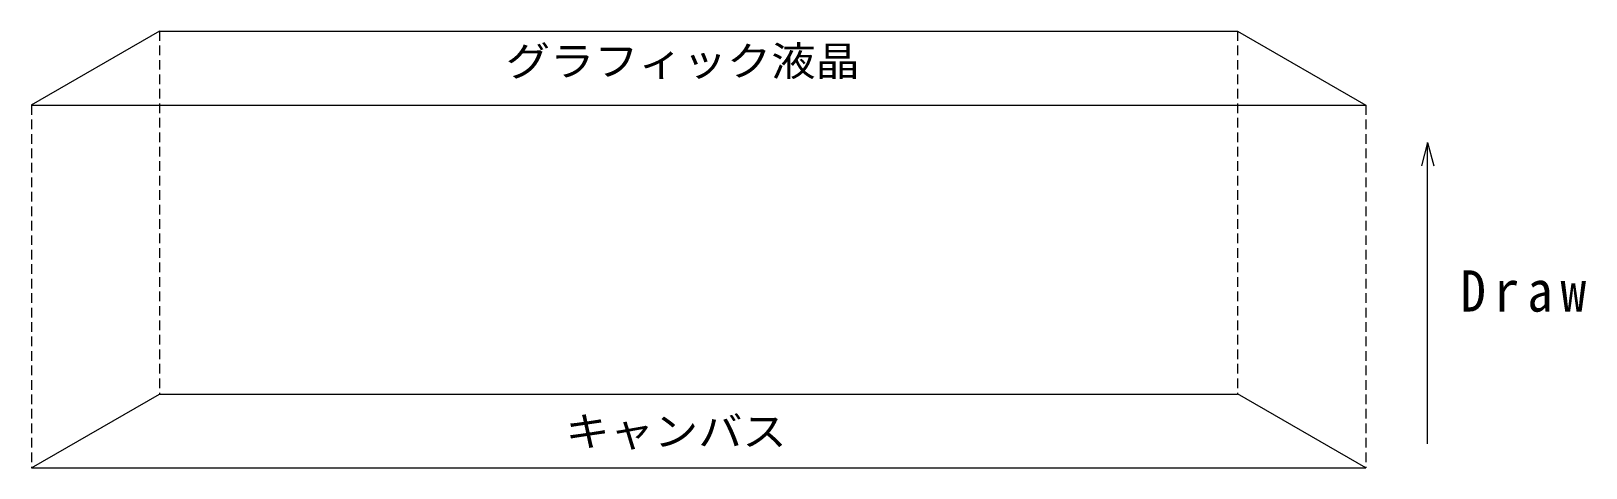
# Model space of a CAD drawing. Units: millimetres on the paper. Extents: x -176 to 17, y 23 to 77.
import ezdxf
from ezdxf.enums import TextEntityAlignment as Align

# ---------------------------------------------------------------- set-up
doc = ezdxf.new("R2010")
doc.units = ezdxf.units.MM
doc.linetypes.add('DASHED1', pattern=[1.8, 1.2, -0.6])
doc.layers.add('0-0', color=7, linetype='Continuous', lineweight=18)
doc.styles.add('ＭＳ ゴシック', font='')
doc.styles.get('ＭＳ ゴシック').set_extended_font_data('MS Gothic')

msp = doc.modelspace()

# ---------------------------------------------------------------- linework, layer by layer
at = {"layer": '0-0'}
for p, q in [((-160.033, 77.138), (-26.02, 77.138)), ((-26.02, 77.138), (-10.067, 67.928)), ((-2.367, 63.291), (-3.143, 60.393)), ((-175.921, 22.796), (-160.033, 31.969)), ((-160.033, 31.969), (-26.02, 31.969)), ((-10.067, 22.796), (-26.004, 31.997)), ((-175.921, 22.796), (-10.067, 22.796))]:
    msp.add_line(p, q, dxfattribs=at)
at = {"layer": '0-0', "linetype": 'DASHED1'}
for p, q in [((-160.033, 77.138), (-160.033, 31.969)), ((-26.02, 77.138), (-26.02, 31.969)), ((-175.921, 67.928), (-175.921, 22.796)), ((-10.067, 67.928), (-10.067, 22.796))]:
    msp.add_line(p, q, dxfattribs=at)
at = {"layer": '0-0'}
for points in [[(-160.033, 77.138), (-175.986, 67.928), (-10.067, 67.928)], [(-2.367, 25.777), (-2.367, 63.291), (-1.591, 60.393)]]:
    msp.add_lwpolyline(points, dxfattribs=at)

# ---------------------------------------------------------------- texts
at = {"layer": '0-0', "color": 3, "style": 'ＭＳ ゴシック', "width": 1.1}
for s, p in [('グラフィック液晶', (-116.974, 70.461)), ('キャンバス', (-109.555, 24.412))]:
    msp.add_text(s, height=3.666, dxfattribs=at).set_placement(p, align=Align.BOTTOM_LEFT)
at = {"layer": '0-0', "color": 2, "insert": (1.728, 42.159), "char_height": 5.132, "attachment_point": 7, "style": 'ＭＳ ゴシック'}
msp.add_mtext('\\T1.32;\\W0.9;Draw', dxfattribs=at)

doc.saveas('drawing.dxf')
